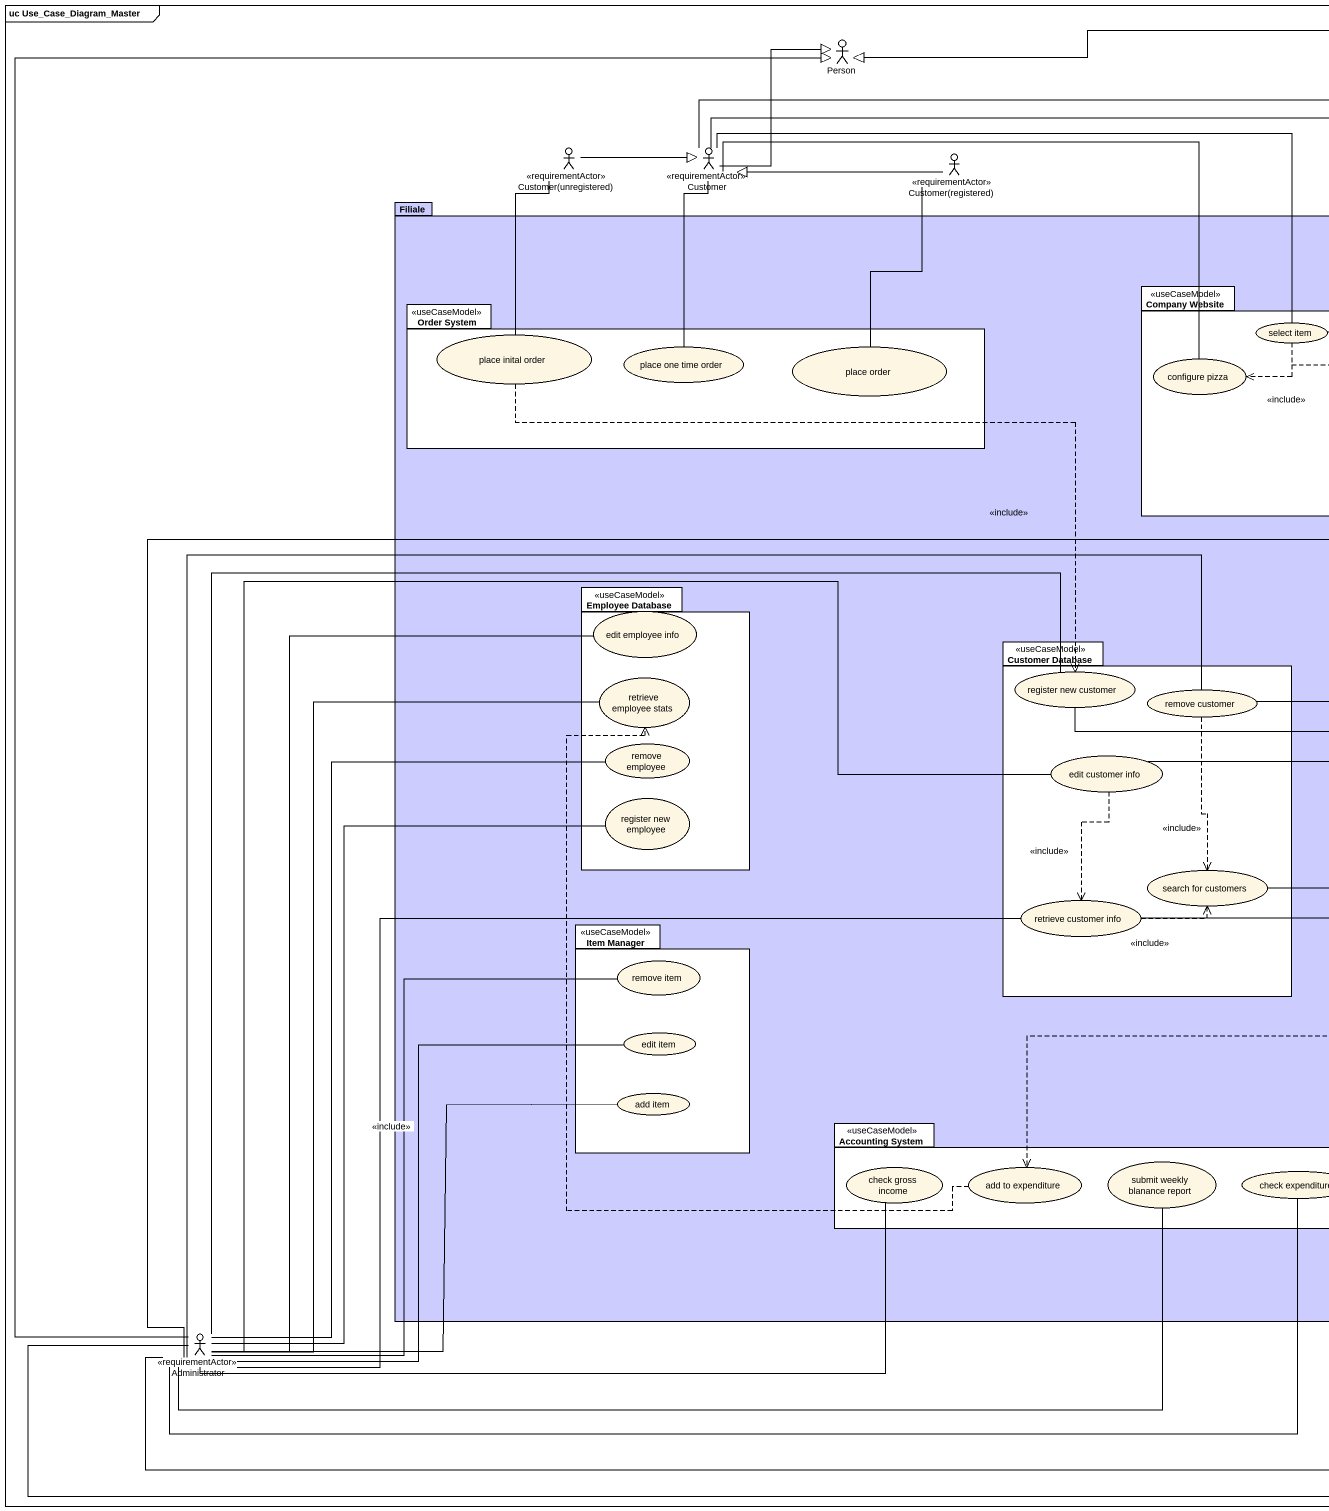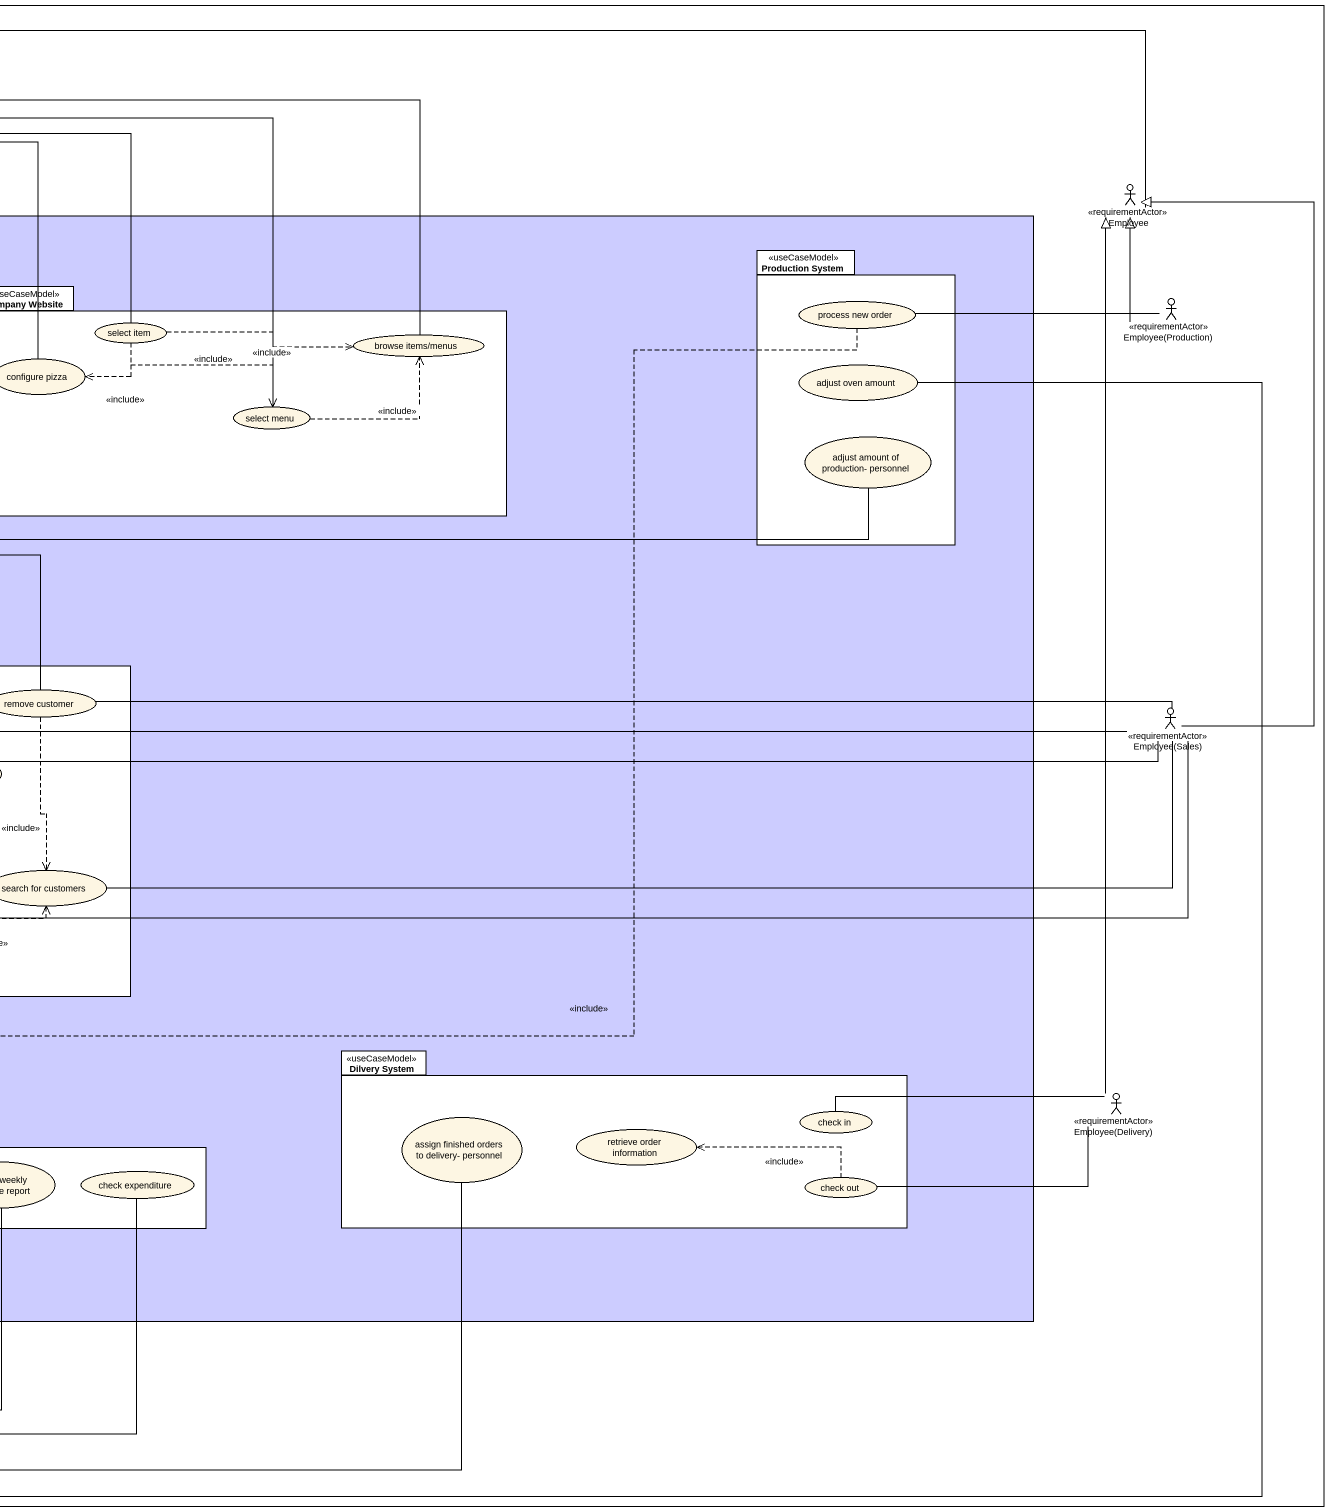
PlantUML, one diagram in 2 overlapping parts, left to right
@startuml
mainframe uc Use_Case_Diagram_Master
actor "Person" as Person_
actor "Customer(unregistered)" as Customer_unregistered <<requirementActor>>
actor Customer <<requirementActor>>
actor "Customer(registered)" as Customer_registered <<requirementActor>>
actor Employee <<requirementActor>>
package Filiale #CCCCFF {
  package "Production System" as Production_System <<useCaseModel>> {
    usecase "process new order" as process_new_order
    usecase "adjust oven amount" as adjust_oven_amount
    usecase "adjust amount of production- personnel" as adjust_amount_of_production
  }
  package "Order System" as Order_System <<useCaseModel>> {
    usecase "place inital order" as place_inital_order
    usecase "place one time order" as place_one_time_order
    usecase "place order" as place_order
  }
  package "Company Website" as Company_Website <<useCaseModel>> {
    usecase "select item" as select_item
    usecase "browse items/menus" as browse_items_menus
    usecase "configure pizza" as configure_pizza
    usecase "select menu" as select_menu
  }
  package "Employee Database" as Employee_Database <<useCaseModel>> {
    usecase "edit employee info" as edit_employee_info
    usecase "retrieve employee stats" as retrieve_employee_stats
    usecase "remove employee" as remove_employee
    usecase "register new employee" as register_new_employee
  }
  package "Customer Database" as Customer_Database <<useCaseModel>> {
    usecase "register new customer" as register_new_customer
    usecase "remove customer" as remove_customer
    usecase "edit customer info" as edit_customer_info
    usecase "search for customers" as search_for_customers
    usecase "retrieve customer info" as retrieve_customer_info
  }
  package "Item Manager" as Item_Manager <<useCaseModel>> {
    usecase "remove item" as remove_item
    usecase "edit item" as edit_item
    usecase "add item" as add_item
  }
  package "Dilvery System" as Dilvery_System <<useCaseModel>> {
    usecase "assign finished orders to delivery- personnel" as assign_finished_orders_to
    usecase "retrieve order information" as retrieve_order_information
    usecase "check in" as check_in
    usecase "check out" as check_out
  }
  package "Accounting System" as Accounting_System <<useCaseModel>> {
    usecase "check gross income" as check_gross_income
    usecase "add to expenditure" as add_to_expenditure
    usecase "submit weekly blanance report" as submit_weekly_blanance
    usecase "check expenditure" as check_expenditure
  }
}
actor "Employee(Production)" as Employee_Production <<requirementActor>>
actor "Employee(Sales)" as Employee_Sales <<requirementActor>>
actor "Employee(Delivery)" as Employee_Delivery <<requirementActor>>
actor Administrator <<requirementActor>>
Customer_unregistered -right-|> Customer
Customer_unregistered -- place_inital_order
Customer -up-|> Person_
Customer -- place_one_time_order
Customer -right- select_item
Customer -right- browse_items_menus
Customer -right- configure_pizza
Customer -right- select_menu
Customer_registered -left-|> Customer
Customer_registered -- place_order
Employee -left-|> Person_
process_new_order ..> add_to_expenditure : <<include>>
Employee_Production -up-|> Employee
Employee_Production -left- process_new_order
place_inital_order .right.> register_new_customer : <<include>>
select_item .right.> browse_items_menus : <<include>>
select_item .left.> configure_pizza : <<include>>
select_item ..> select_menu : <<include>>
select_menu .right.> browse_items_menus : <<include>>
remove_customer ..> search_for_customers : <<include>>
Employee_Sales -up-|> Employee
Employee_Sales -left- register_new_customer
Employee_Sales -left- remove_customer
Employee_Sales -left- edit_customer_info
Employee_Sales -left- search_for_customers
Employee_Sales -left- retrieve_customer_info
edit_customer_info ..> retrieve_customer_info : <<include>>
retrieve_customer_info .right.> search_for_customers : <<include>>
add_item -left- Administrator
Employee_Delivery -up-|> Employee
Employee_Delivery -left- check_in
Employee_Delivery -left- check_out
add_to_expenditure .up.> retrieve_employee_stats : <<include>>
check_out .left.> retrieve_order_information : <<include>>
Administrator -up-|> Person_
Administrator -right- adjust_oven_amount
Administrator -right- adjust_amount_of_production
Administrator -up- edit_employee_info
Administrator -up- retrieve_employee_stats
Administrator -up- register_new_customer
Administrator -up- remove_customer
Administrator -up- remove_employee
Administrator -up- edit_customer_info
Administrator -up- register_new_employee
Administrator -right- retrieve_customer_info
Administrator -up- remove_item
Administrator -up- edit_item
Administrator -right- assign_finished_orders_to
Administrator -right- check_gross_income
Administrator -right- submit_weekly_blanance
Administrator -right- check_expenditure
@enduml
